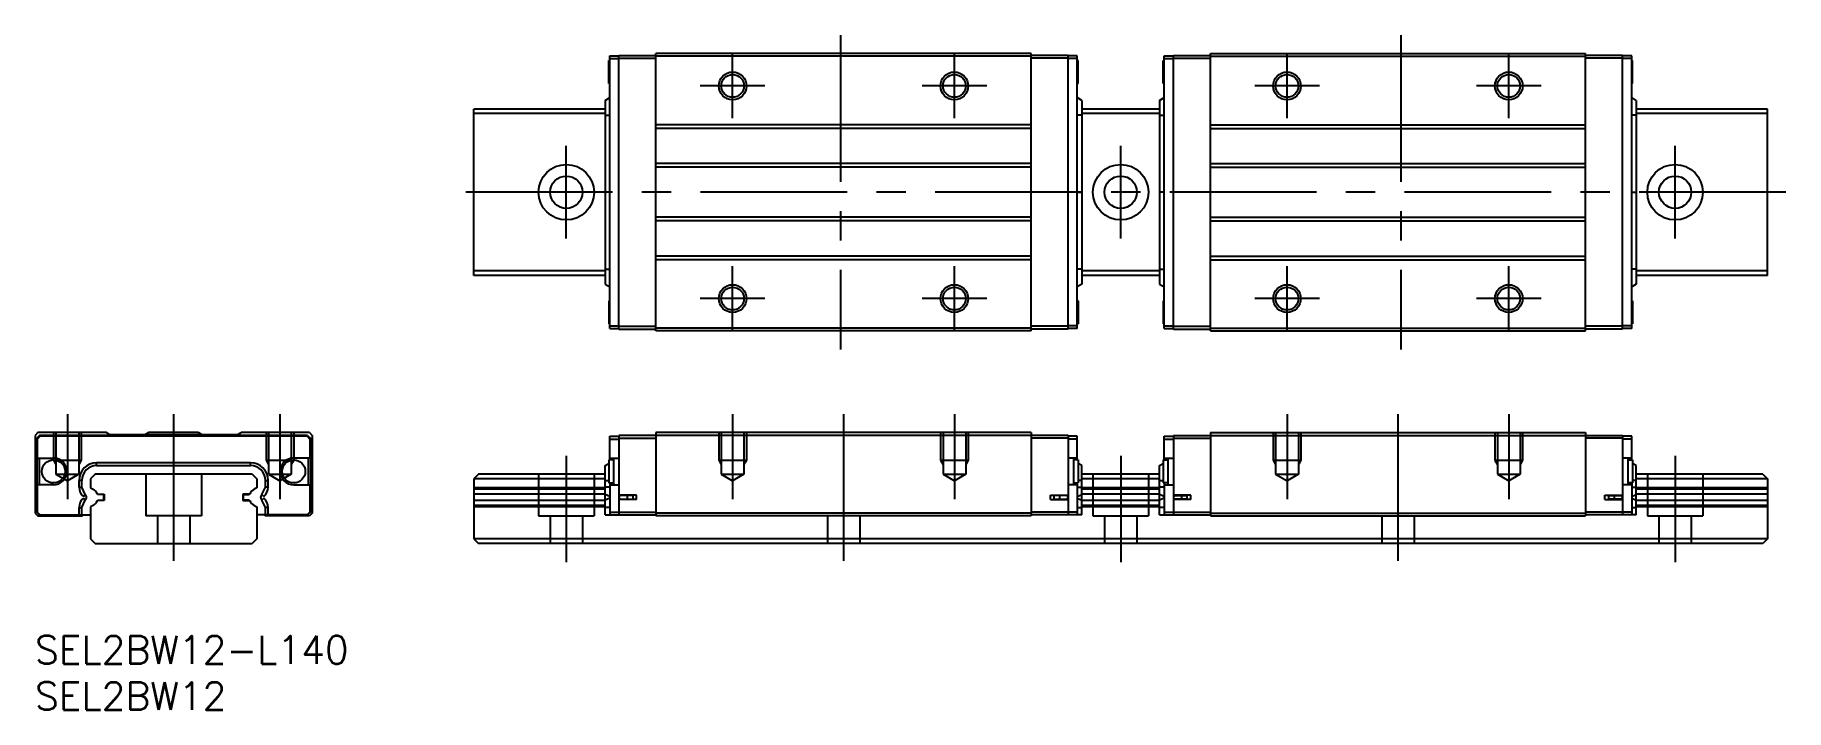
# Model space of a CAD drawing. Extents: x 0 to 190, y -8 to 65.
import ezdxf

# ---------------------------------------------------------------- set-up
doc = ezdxf.new("R2010")
doc.units = 0
doc.header["$LTSCALE"] = 0.5
doc.linetypes.add('CENTER', pattern=[50.8, 31.75, -6.35, 6.35, -6.35])
doc.linetypes.add('DASHED', pattern=[19.05, 12.7, -6.35])
for name, color, linetype in [('MSM_CENTER', 1, 'CENTER'), ('MSM_CONTINUOUS', 7, 'CONTINUOUS'), ('MSM_DASHED', 4, 'DASHED'), ('MSM_NARROW', 5, 'CONTINUOUS'), ('MSM_PART_NUMBER', 7, 'CONTINUOUS')]:
    doc.layers.add(name, color=color, linetype=linetype)
doc.styles.get("Standard").update_dxf_attribs({"font": 'txt.shx', "height": 3, "bigfont": 'bigfont.shx'})

# ---------------------------------------------------------------- blocks, each defined once
blk = doc.blocks.new('*U2')
at = {"layer": 'MSM_PART_NUMBER'}
blk.add_text('SEL2BW12-L140', height=3, dxfattribs=at).set_placement((0, -3))
blk = doc.blocks.new('*U3')
at = {"layer": 'MSM_PART_NUMBER'}
blk.add_text('SEL2BW12', height=3, dxfattribs=at).set_placement((0, -8))

msp = doc.modelspace()

# ---------------------------------------------------------------- linework, layer by layer
at = {"layer": 'MSM_CENTER'}
for p, q in [((87.17, 65), (87.17, 31)), ((147.83, 65), (147.83, 31)), ((75.5, 56), (75.5, 63)), ((99.5, 56), (99.5, 63)), ((135.5, 56), (135.5, 63)), ((159.5, 56), (159.5, 63)), ((79, 59.5), (72, 59.5)), ((103, 59.5), (96, 59.5)), ((139, 59.5), (132, 59.5)), ((163, 59.5), (156, 59.5)), ((57.5, 43), (57.5, 53)), ((117.5, 43), (117.5, 53)), ((177.5, 43), (177.5, 53)), ((189.5, 48), (45.5, 48)), ((75.5, 33), (75.5, 40)), ((99.5, 33), (99.5, 40)), ((135.5, 33), (135.5, 40)), ((159.5, 33), (159.5, 40)), ((79, 36.5), (72, 36.5)), ((103, 36.5), (96, 36.5)), ((139, 36.5), (132, 36.5)), ((163, 36.5), (156, 36.5)), ((3.5, 24), (3.5, 14.790148)), ((15, 24), (15, 8)), ((26.5, 24), (26.5, 14.790148)), ((75.5, 24), (75.5, 14.790148)), ((87.5, 24), (87.5, 8)), ((99.5, 24), (99.5, 14.790148)), ((135.5, 24), (135.5, 14.790148)), ((147.5, 24), (147.5, 8)), ((159.5, 24), (159.5, 14.790148)), ((57.5, 19.5), (57.5, 8)), ((117.5, 19.5), (117.5, 8)), ((177.5, 19.5), (177.5, 8))]:
    msp.add_line(p, q, dxfattribs=at)
at = {"layer": 'MSM_CONTINUOUS'}
for p, q in [((62.2, 62.75), (63.2, 62.75)), ((62.2, 33.25), (62.2, 62.75)), ((63.2, 62.8), (67.2, 62.8)), ((63.2, 33.2), (63.2, 62.8)), ((67.2, 33), (67.2, 63)), ((107.8, 63), (67.2, 63)), ((107.8, 62.7), (67.2, 62.7)), ((107.8, 33), (107.8, 63)), ((111.8, 62.8), (107.8, 62.8)), ((111.8, 33.2), (111.8, 62.8)), ((112.8, 62.75), (111.8, 62.75)), ((112.8, 33.25), (112.8, 62.75)), ((122.2, 62.75), (123.2, 62.75)), ((122.2, 33.25), (122.2, 62.75)), ((123.2, 62.8), (127.2, 62.8)), ((123.2, 33.2), (123.2, 62.8)), ((127.2, 33), (127.2, 63)), ((127.2, 63), (167.8, 63)), ((127.2, 62.7), (167.8, 62.7)), ((167.8, 33), (167.8, 63)), ((171.8, 62.8), (167.8, 62.8)), ((171.8, 33.2), (171.8, 62.8)), ((172.8, 62.75), (171.8, 62.75)), ((172.8, 33.25), (172.8, 62.75)), ((62.1, 59.75), (62.1, 62.25)), ((62.2, 62.25), (62.1, 62.25)), ((62.2, 62.45), (63.2, 62.45)), ((63.2, 62.5), (67.2, 62.5)), ((111.8, 62.5), (107.8, 62.5)), ((112.8, 62.45), (111.8, 62.45)), ((112.9, 62.25), (112.8, 62.25)), ((112.9, 59.75), (112.9, 62.25)), ((122.1, 62.25), (122.2, 62.25)), ((122.1, 59.75), (122.1, 62.25)), ((122.2, 62.45), (123.2, 62.45)), ((123.2, 62.5), (127.2, 62.5)), ((171.8, 62.5), (167.8, 62.5)), ((172.8, 62.45), (171.8, 62.45)), ((172.8, 62.25), (172.9, 62.25)), ((172.9, 59.75), (172.9, 62.25)), ((62.1, 59.75), (62.2, 59.75)), ((112.8, 59.75), (112.9, 59.75)), ((122.2, 59.75), (122.1, 59.75)), ((172.9, 59.75), (172.8, 59.75)), ((47.5, 39), (47.5, 57)), ((61.7, 57), (47.5, 57)), ((61.7, 57.93), (62.2, 58.23)), ((61.7, 57.93), (61.7, 38.07)), ((113.3, 57.93), (112.8, 58.23)), ((113.3, 57.93), (113.3, 38.07)), ((121.7, 57), (113.3, 57)), ((121.7, 57.93), (122.2, 58.23)), ((121.7, 57.93), (121.7, 38.07)), ((173.3, 57.93), (172.8, 58.23)), ((173.3, 57.93), (173.3, 38.07)), ((187.5, 57), (173.3, 57)), ((187.5, 39), (187.5, 57)), ((61.7, 56.5), (47.5, 56.5)), ((61.7, 56.33), (62.2, 56.33)), ((107.8, 55.3), (67.2, 55.3)), ((113.3, 56.33), (112.8, 56.33)), ((121.7, 56.5), (113.3, 56.5)), ((121.7, 56.33), (122.2, 56.33)), ((127.2, 55.3), (167.8, 55.3)), ((173.3, 56.33), (172.8, 56.33)), ((187.5, 56.5), (173.3, 56.5)), ((107.8, 54.9), (67.2, 54.9)), ((127.2, 54.9), (167.8, 54.9)), ((107.8, 51.1), (67.2, 51.1)), ((107.8, 50.7), (67.2, 50.7)), ((127.2, 51.1), (167.8, 51.1)), ((127.2, 50.7), (167.8, 50.7)), ((62.2, 48), (61.7, 48)), ((112.8, 48), (113.3, 48)), ((122.2, 48), (121.7, 48)), ((172.8, 48), (173.3, 48)), ((107.8, 45.3), (67.2, 45.3)), ((107.8, 44.9), (67.2, 44.9)), ((127.2, 45.3), (167.8, 45.3)), ((127.2, 44.9), (167.8, 44.9)), ((107.8, 41.1), (67.2, 41.1)), ((107.8, 40.7), (67.2, 40.7)), ((127.2, 41.1), (167.8, 41.1)), ((127.2, 40.7), (167.8, 40.7)), ((61.7, 39.5), (47.5, 39.5)), ((61.7, 39), (47.5, 39)), ((61.7, 39.67), (62.2, 39.67)), ((61.7, 38.07), (62.2, 37.77)), ((113.3, 39.67), (112.8, 39.67)), ((113.3, 38.07), (112.8, 37.77)), ((121.7, 39.5), (113.3, 39.5)), ((121.7, 39), (113.3, 39)), ((121.7, 39.67), (122.2, 39.67)), ((121.7, 38.07), (122.2, 37.77)), ((173.3, 39.67), (172.8, 39.67)), ((173.3, 38.07), (172.8, 37.77)), ((187.5, 39.5), (173.3, 39.5)), ((187.5, 39), (173.3, 39)), ((62.2, 36.25), (62.1, 36.25)), ((62.1, 36.25), (62.1, 33.75)), ((112.9, 36.25), (112.8, 36.25)), ((112.9, 36.25), (112.9, 33.75)), ((122.1, 36.25), (122.2, 36.25)), ((122.1, 36.25), (122.1, 33.75)), ((172.8, 36.25), (172.9, 36.25)), ((172.9, 36.25), (172.9, 33.75)), ((62.1, 33.75), (62.2, 33.75)), ((62.2, 33.55), (63.2, 33.55)), ((62.2, 33.25), (63.2, 33.25)), ((63.2, 33.5), (67.2, 33.5)), ((63.2, 33.2), (67.2, 33.2)), ((107.8, 33.3), (67.2, 33.3)), ((107.8, 33), (67.2, 33)), ((111.8, 33.5), (107.8, 33.5)), ((111.8, 33.2), (107.8, 33.2)), ((112.8, 33.55), (111.8, 33.55)), ((112.8, 33.25), (111.8, 33.25)), ((112.8, 33.75), (112.9, 33.75)), ((122.2, 33.75), (122.1, 33.75)), ((122.2, 33.55), (123.2, 33.55)), ((122.2, 33.25), (123.2, 33.25)), ((123.2, 33.5), (127.2, 33.5)), ((123.2, 33.2), (127.2, 33.2)), ((127.2, 33.3), (167.8, 33.3)), ((127.2, 33), (167.8, 33)), ((171.8, 33.5), (167.8, 33.5)), ((171.8, 33.2), (167.8, 33.2)), ((172.8, 33.55), (171.8, 33.55)), ((172.8, 33.25), (171.8, 33.25)), ((172.9, 33.75), (172.8, 33.75)), ((0.3, 22), (0, 21.7)), ((0, 21.7), (0, 13.3)), ((0.5, 21.7), (0.2, 21.4)), ((0.2, 21.4), (0.2, 13.4)), ((0.55, 21.6), (0.25, 21.3)), ((0.25, 21.3), (0.25, 19.25)), ((7.7, 22), (0.3, 22)), ((29.5, 21.7), (0.5, 21.7)), ((29.45, 21.6), (0.55, 21.6)), ((8.1, 21.75), (7.7, 22)), ((21.9, 21.75), (8.1, 21.75)), ((12.3, 22), (11.9, 21.75)), ((17.7, 22), (12.3, 22)), ((17.7, 22), (18.1, 21.75)), ((21.9, 21.75), (22.3, 22)), ((29.7, 22), (22.3, 22)), ((29.45, 21.6), (29.75, 21.3)), ((29.5, 21.7), (29.8, 21.4)), ((29.7, 22), (30, 21.7)), ((29.75, 21.3), (29.75, 19.25)), ((29.8, 21.4), (29.8, 13.4)), ((30, 21.7), (30, 13.3)), ((62.2, 21.6), (63.2, 21.6)), ((62.2, 19.05), (62.2, 21.6)), ((62.2, 21.3), (63.2, 21.3)), ((63.2, 21.7), (63.2, 13.1)), ((111.8, 21.7), (63.2, 21.7)), ((63.2, 21.4), (67.2, 21.4)), ((67.2, 22), (67.2, 13)), ((107.8, 22), (67.2, 22)), ((107.8, 22), (107.8, 13)), ((111.8, 21.4), (107.8, 21.4)), ((111.8, 21.7), (111.8, 13.1)), ((112.8, 21.6), (111.8, 21.6)), ((112.8, 21.3), (111.8, 21.3)), ((112.8, 19.05), (112.8, 21.6)), ((122.2, 19.05), (122.2, 21.6)), ((122.2, 21.6), (123.2, 21.6)), ((122.2, 21.3), (123.2, 21.3)), ((123.2, 21.7), (171.8, 21.7)), ((123.2, 21.7), (123.2, 13.1)), ((123.2, 21.4), (127.2, 21.4)), ((127.2, 22), (167.8, 22)), ((127.2, 22), (127.2, 13)), ((167.8, 22), (167.8, 13)), ((171.8, 21.4), (167.8, 21.4)), ((171.8, 21.7), (171.8, 13.1)), ((172.8, 21.6), (171.8, 21.6)), ((172.8, 21.3), (171.8, 21.3)), ((172.8, 19.05), (172.8, 21.6)), ((0.25, 19.25), (2, 19.25)), ((0.45, 19.25), (0.45, 16.35)), ((29.75, 19.25), (28, 19.25)), ((29.55, 19.25), (29.55, 16.35)), ((62.1, 19.05), (62.1, 16.55)), ((62.6, 19.05), (62.1, 19.05)), ((62.2, 19.25), (63.2, 19.25)), ((62.6, 19.25), (62.6, 16.35)), ((112.8, 19.25), (111.8, 19.25)), ((112.4, 19.25), (112.4, 16.35)), ((112.9, 19.05), (112.4, 19.05)), ((112.9, 19.05), (112.9, 16.55)), ((122.1, 19.05), (122.6, 19.05)), ((122.1, 19.05), (122.1, 16.55)), ((122.2, 19.25), (123.2, 19.25)), ((122.6, 19.25), (122.6, 16.35)), ((172.8, 19.25), (171.8, 19.25)), ((172.4, 19.25), (172.4, 16.35)), ((172.4, 19.05), (172.9, 19.05)), ((172.9, 19.05), (172.9, 16.55)), ((6.5, 17.5), (6, 17)), ((23.5, 17.5), (6.5, 17.5)), ((6.67, 18.43), (6.67, 18.73)), ((23.33, 18.73), (6.67, 18.73)), ((6.67, 18.43), (23.33, 18.43)), ((15, 18.73), (15, 18.43)), ((23.33, 18.43), (23.33, 18.73)), ((23.5, 17.5), (24, 17)), ((48, 17.5), (47.5, 17)), ((61.7, 17.5), (48, 17.5)), ((61.7, 18.43), (62.1, 18.67)), ((61.7, 13.1), (61.7, 18.43)), ((113.3, 18.43), (112.9, 18.67)), ((113.3, 13.1), (113.3, 18.43)), ((121.7, 17.5), (113.3, 17.5)), ((121.7, 18.43), (122.1, 18.67)), ((121.7, 13.1), (121.7, 18.43)), ((173.3, 18.43), (172.9, 18.67)), ((173.3, 13.1), (173.3, 18.43)), ((187, 17.5), (173.3, 17.5)), ((187, 17.5), (187.5, 17)), ((0.2, 15.25), (0.25, 15.25)), ((0.25, 16.35), (0.25, 13.4)), ((2, 16.35), (0.25, 16.35)), ((4.77, 16.083835), (4.77, 16.83)), ((5.07, 16.83), (4.77, 16.83)), ((4.77, 16.083835), (5.07, 16.083835)), ((5.07, 16.083835), (5.07, 16.83)), ((5.437019, 15.309667), (5.07, 16.083835)), ((5.247125, 15.077417), (5.437019, 15.309667)), ((6, 17), (6, 16.04342)), ((6, 16.04342), (6.2785, 15.882628)), ((6.745161, 15.35), (7.5, 15.35)), ((6.838463, 15.300003), (6.820547, 15.350009)), ((7.45, 15.3), (6.838454, 15.3)), ((7.45, 14.7), (7.45, 15.3)), ((7.5, 15.35), (7.5, 14.65)), ((23.254839, 15.35), (22.5, 15.35)), ((22.5, 15.35), (22.5, 14.65)), ((22.55, 14.7), (22.55, 15.3)), ((22.55, 15.3), (23.161546, 15.3)), ((23.161537, 15.300003), (23.179453, 15.350009)), ((24, 16.04342), (23.7215, 15.882628)), ((24, 17), (24, 16.04342)), ((24.562981, 15.309667), (24.93, 16.083835)), ((24.752875, 15.077417), (24.562981, 15.309667)), ((24.93, 16.083835), (24.93, 16.83)), ((24.93, 16.83), (25.23, 16.83)), ((25.23, 16.083835), (24.93, 16.083835)), ((25.23, 16.083835), (25.23, 16.83)), ((28, 16.35), (29.75, 16.35)), ((29.75, 16.35), (29.75, 13.4)), ((29.8, 15.25), (29.75, 15.25)), ((47.5, 17), (47.5, 10.5)), ((61.7, 17), (47.5, 17)), ((61.7, 16.04342), (47.5, 16.04342)), ((61.7, 15.882628), (47.5, 15.882628)), ((61.7, 15.35), (47.5, 15.35)), ((61.7, 16.83), (62.1, 16.83)), ((62.2, 16.083835), (61.7, 16.083835)), ((62.2, 15.077417), (61.7, 15.309667)), ((62.1, 16.55), (62.6, 16.55)), ((62.2, 16.55), (62.2, 13.1)), ((62.2, 16.35), (63.2, 16.35)), ((65.1, 15.25), (63.2, 15.25)), ((64.7, 15.2), (63.4, 15.2)), ((63.7, 15.2), (63.7, 15.25)), ((64.02899, 15.2), (64.02899, 15.25)), ((64.1, 15.2), (64.1, 14.8)), ((64.7, 15.2), (64.7, 14.8)), ((65.1, 14.75), (65.1, 15.25)), ((109.9, 15.25), (111.8, 15.25)), ((109.9, 14.75), (109.9, 15.25)), ((110.3, 14.8), (110.3, 15.2)), ((111.6, 15.2), (110.3, 15.2)), ((110.9, 14.8), (110.9, 15.2)), ((110.97101, 15.2), (110.97101, 15.25)), ((111.3, 15.2), (111.3, 15.25)), ((112.8, 16.35), (111.8, 16.35)), ((112.4, 16.55), (112.9, 16.55)), ((112.8, 16.55), (112.8, 13.1)), ((112.8, 16.083835), (113.3, 16.083835)), ((112.8, 15.077417), (113.3, 15.309667)), ((113.3, 16.83), (112.9, 16.83)), ((121.7, 17), (113.3, 17)), ((121.7, 16.04342), (113.3, 16.04342)), ((121.7, 15.882628), (113.3, 15.882628)), ((121.7, 15.35), (113.3, 15.35)), ((121.7, 16.83), (122.1, 16.83)), ((122.2, 16.083835), (121.7, 16.083835)), ((122.2, 15.077417), (121.7, 15.309667)), ((122.6, 16.55), (122.1, 16.55)), ((122.2, 16.55), (122.2, 13.1)), ((122.2, 16.35), (123.2, 16.35)), ((125.1, 15.25), (123.2, 15.25)), ((123.4, 15.2), (124.7, 15.2)), ((123.7, 15.2), (123.7, 15.25)), ((124.02899, 15.2), (124.02899, 15.25)), ((124.1, 14.8), (124.1, 15.2)), ((124.7, 14.8), (124.7, 15.2)), ((125.1, 14.75), (125.1, 15.25)), ((169.9, 14.75), (169.9, 15.25)), ((169.9, 15.25), (171.8, 15.25)), ((170.3, 15.2), (170.3, 14.8)), ((170.3, 15.2), (171.6, 15.2)), ((170.9, 15.2), (170.9, 14.8)), ((170.97101, 15.2), (170.97101, 15.25)), ((171.3, 15.2), (171.3, 15.25)), ((172.8, 16.35), (171.8, 16.35)), ((172.9, 16.55), (172.4, 16.55)), ((172.8, 16.55), (172.8, 13.1)), ((172.8, 16.083835), (173.3, 16.083835)), ((172.8, 15.077417), (173.3, 15.309667)), ((173.3, 16.83), (172.9, 16.83)), ((187.5, 17), (173.3, 17)), ((187.5, 16.04342), (173.3, 16.04342)), ((187.5, 15.882628), (173.3, 15.882628)), ((187.5, 15.35), (173.3, 15.35)), ((187.5, 17), (187.5, 10.5)), ((0, 13.3), (0.3, 13)), ((0.2, 14.75), (0.25, 14.75)), ((0.2, 13.4), (0.5, 13.1)), ((0.25, 13.4), (0.55, 13.1)), ((4.77, 13.916165), (5.07, 13.916165)), ((4.77, 13.1), (4.77, 13.916165)), ((5.07, 13.916165), (5.437019, 14.690333)), ((5.07, 13.1), (5.07, 13.916165)), ((5.247125, 14.922583), (5.437019, 14.690333)), ((6.2785, 14.117372), (6, 13.95658)), ((6, 13.95658), (6, 10.5)), ((7.5, 14.65), (6.745161, 14.65)), ((6.820505, 14.649989), (6.838449, 14.700002)), ((6.838454, 14.7), (7.45, 14.7)), ((22.5, 14.65), (23.254839, 14.65)), ((23.161546, 14.7), (22.55, 14.7)), ((23.179495, 14.649989), (23.161551, 14.700002)), ((23.7215, 14.117372), (24, 13.95658)), ((24, 13.95658), (24, 10.5)), ((24.752875, 14.922583), (24.562981, 14.690333)), ((24.93, 13.916165), (24.562981, 14.690333)), ((24.93, 13.1), (24.93, 13.916165)), ((25.23, 13.916165), (24.93, 13.916165)), ((25.23, 13.1), (25.23, 13.916165)), ((29.75, 13.4), (29.45, 13.1)), ((29.8, 13.4), (29.5, 13.1)), ((30, 13.3), (29.7, 13)), ((29.8, 14.75), (29.75, 14.75)), ((61.7, 14.65), (47.5, 14.65)), ((61.7, 14.117372), (47.5, 14.117372)), ((61.7, 13.95658), (47.5, 13.95658)), ((62.2, 14.922583), (61.7, 14.690333)), ((62.2, 13.916165), (61.7, 13.916165)), ((62.2, 13.4), (67.2, 13.4)), ((65.1, 14.75), (63.2, 14.75)), ((63.4, 14.8), (64.7, 14.8)), ((63.7, 14.75), (63.7, 14.8)), ((64.02899, 14.75), (64.02899, 14.8)), ((107.8, 13.3), (67.2, 13.3)), ((112.8, 13.4), (107.8, 13.4)), ((109.9, 14.75), (111.8, 14.75)), ((110.3, 14.8), (111.6, 14.8)), ((110.97101, 14.75), (110.97101, 14.8)), ((111.3, 14.75), (111.3, 14.8)), ((112.8, 14.922583), (113.3, 14.690333)), ((112.8, 13.916165), (113.3, 13.916165)), ((121.7, 14.65), (113.3, 14.65)), ((121.7, 14.117372), (113.3, 14.117372)), ((121.7, 13.95658), (113.3, 13.95658)), ((122.2, 14.922583), (121.7, 14.690333)), ((122.2, 13.916165), (121.7, 13.916165)), ((122.2, 13.4), (127.2, 13.4)), ((125.1, 14.75), (123.2, 14.75)), ((124.7, 14.8), (123.4, 14.8)), ((123.7, 14.75), (123.7, 14.8)), ((124.02899, 14.75), (124.02899, 14.8)), ((127.2, 13.3), (167.8, 13.3)), ((172.8, 13.4), (167.8, 13.4)), ((169.9, 14.75), (171.8, 14.75)), ((171.6, 14.8), (170.3, 14.8)), ((170.97101, 14.75), (170.97101, 14.8)), ((171.3, 14.75), (171.3, 14.8)), ((172.8, 14.922583), (173.3, 14.690333)), ((172.8, 13.916165), (173.3, 13.916165)), ((187.5, 14.65), (173.3, 14.65)), ((187.5, 14.117372), (173.3, 14.117372)), ((187.5, 13.95658), (173.3, 13.95658)), ((0.3, 13), (5.1, 13)), ((0.5, 13.1), (6, 13.1)), ((5.1, 13), (5.2, 13.1)), ((29.5, 13.1), (24, 13.1)), ((24.9, 13), (24.8, 13.1)), ((29.7, 13), (24.9, 13)), ((61.7, 13.1), (67.2, 13.1)), ((107.8, 13), (67.2, 13)), ((113.3, 13.1), (107.8, 13.1)), ((121.7, 13.1), (127.2, 13.1)), ((127.2, 13), (167.8, 13)), ((173.3, 13.1), (167.8, 13.1)), ((6, 10.5), (6.5, 10)), ((6.5, 10), (23.5, 10)), ((24, 10.5), (23.5, 10)), ((47.5, 10.5), (48, 10)), ((187.5, 10.5), (47.5, 10.5)), ((187, 10), (48, 10)), ((187.5, 10.5), (187, 10))]:
    msp.add_line(p, q, dxfattribs=at)
for centre, radius in [((75.5, 59.5), 1.2295), ((99.5, 59.5), 1.2295), ((135.5, 59.5), 1.2295), ((159.5, 59.5), 1.2295), ((57.5, 48), 3), ((57.5, 48), 1.75), ((117.5, 48), 3), ((117.5, 48), 1.75), ((177.5, 48), 3), ((177.5, 48), 1.75), ((75.5, 36.5), 1.2295), ((99.5, 36.5), 1.2295), ((135.5, 36.5), 1.2295), ((159.5, 36.5), 1.2295), ((2, 17.8), 1.25), ((28, 17.8), 1.25)]:
    msp.add_circle(centre, radius, dxfattribs=at)
for centre, radius, start, end in [((2, 17.8), 1.45, 270, 90), ((28, 17.8), 1.45, 90, 270), ((6.670028, 16.829972), 1.900028, 90.000832, 179.999168), ((6.67, 16.83), 1.6, 90, 180), ((23.329972, 16.829972), 1.900028, 0.000832, 89.999168), ((23.33, 16.83), 1.6, 0, 90), ((6.07, 16.083835), 1.3, 180, 230.729617), ((5.183827, 15), 0.4, 309.270383, 50.729617), ((5.7285, 14.93), 1.1, 22.446351, 60), ((24.2715, 14.93), 1.1, 120, 157.553649), ((24.816173, 15), 0.4, 129.270383, 230.729617), ((23.93, 16.083835), 1.3, 309.270383, 0), ((63.4, 15), 0.2, 90, 270), ((111.6, 15), 0.2, 270, 90), ((123.4, 15), 0.2, 90, 270), ((171.6, 15), 0.2, 270, 90), ((6.07, 13.916165), 1.3, 129.270383, 180), ((5.7285, 15.07), 1.1, 300, 337.553649), ((24.2715, 15.07), 1.1, 202.446351, 240), ((23.93, 13.916165), 1.3, 0, 50.729617)]:
    msp.add_arc(centre, radius, start, end, dxfattribs=at)
at = {"layer": 'MSM_DASHED'}
for p, q in [((2, 22), (2, 19)), ((2.2705, 22), (2.2705, 17.5)), ((4.7295, 22), (4.7295, 17.5)), ((5, 22), (5, 19)), ((25, 22), (25, 19)), ((25.2705, 22), (25.2705, 17.5)), ((27.7295, 22), (27.7295, 17.5)), ((28, 22), (28, 19)), ((74, 22), (74, 19)), ((74.2705, 22), (74.2705, 17.5)), ((76.7295, 22), (76.7295, 17.5)), ((77, 22), (77, 19)), ((98, 22), (98, 19)), ((98.2705, 22), (98.2705, 17.5)), ((100.7295, 22), (100.7295, 17.5)), ((101, 22), (101, 19)), ((134, 22), (134, 19)), ((134.2705, 22), (134.2705, 17.5)), ((136.7295, 22), (136.7295, 17.5)), ((137, 22), (137, 19)), ((158, 22), (158, 19)), ((158.2705, 22), (158.2705, 17.5)), ((160.7295, 22), (160.7295, 17.5)), ((161, 22), (161, 19)), ((2, 19), (2.2705, 18.53148)), ((2, 19), (5, 19)), ((5, 19), (4.7295, 18.53148)), ((25, 19), (25.2705, 18.53148)), ((25, 19), (28, 19)), ((28, 19), (27.7295, 18.53148)), ((74, 19), (74.2705, 18.53148)), ((74, 19), (77, 19)), ((77, 19), (76.7295, 18.53148)), ((98, 19), (98.2705, 18.53148)), ((98, 19), (101, 19)), ((101, 19), (100.7295, 18.53148)), ((134, 19), (134.2705, 18.53148)), ((134, 19), (137, 19)), ((137, 19), (136.7295, 18.53148)), ((158, 19), (158.2705, 18.53148)), ((158, 19), (161, 19)), ((161, 19), (160.7295, 18.53148)), ((2.2705, 17.5), (4.7295, 17.5)), ((2.2705, 17.5), (3.5, 16.790148)), ((4.7295, 17.5), (3.5, 16.790148)), ((12, 17.45), (12, 13)), ((18, 17.45), (18, 13)), ((25.2705, 17.5), (27.7295, 17.5)), ((25.2705, 17.5), (26.5, 16.790148)), ((27.7295, 17.5), (26.5, 16.790148)), ((54.5, 17.5), (54.5, 13)), ((60.5, 17.5), (60.5, 13)), ((74.2705, 17.5), (76.7295, 17.5)), ((74.2705, 17.5), (75.5, 16.790148)), ((76.7295, 17.5), (75.5, 16.790148)), ((98.2705, 17.5), (100.7295, 17.5)), ((98.2705, 17.5), (99.5, 16.790148)), ((100.7295, 17.5), (99.5, 16.790148)), ((114.5, 17.5), (114.5, 13)), ((120.5, 17.5), (120.5, 13)), ((134.2705, 17.5), (136.7295, 17.5)), ((134.2705, 17.5), (135.5, 16.790148)), ((136.7295, 17.5), (135.5, 16.790148)), ((158.2705, 17.5), (160.7295, 17.5)), ((158.2705, 17.5), (159.5, 16.790148)), ((160.7295, 17.5), (159.5, 16.790148)), ((174.5, 17.5), (174.5, 13)), ((180.5, 17.5), (180.5, 13)), ((18, 13), (12, 13)), ((13.25, 13), (13.25, 10)), ((16.75, 13), (16.75, 10)), ((54.5, 13), (60.5, 13)), ((55.75, 13), (55.75, 10)), ((59.25, 13), (59.25, 10)), ((85.75, 13), (85.75, 10)), ((89.25, 13), (89.25, 10)), ((114.5, 13), (120.5, 13)), ((115.75, 13), (115.75, 10)), ((119.25, 13), (119.25, 10)), ((145.75, 13), (145.75, 10)), ((149.25, 13), (149.25, 10)), ((174.5, 13), (180.5, 13)), ((175.75, 13), (175.75, 10)), ((179.25, 13), (179.25, 10))]:
    msp.add_line(p, q, dxfattribs=at)
at = {"layer": 'MSM_NARROW'}
for centre in [(75.5, 59.5), (99.5, 59.5), (135.5, 59.5), (159.5, 59.5), (75.5, 36.5), (99.5, 36.5), (135.5, 36.5), (159.5, 36.5)]:
    msp.add_circle(centre, 1.5, dxfattribs=at)

# ---------------------------------------------------------------- block references
at = {"layer": 'MSM_CONTINUOUS'}
for name in ['*U2', '*U3']:
    msp.add_blockref(name, (0, 0), dxfattribs=at)

doc.saveas('drawing.dxf')
